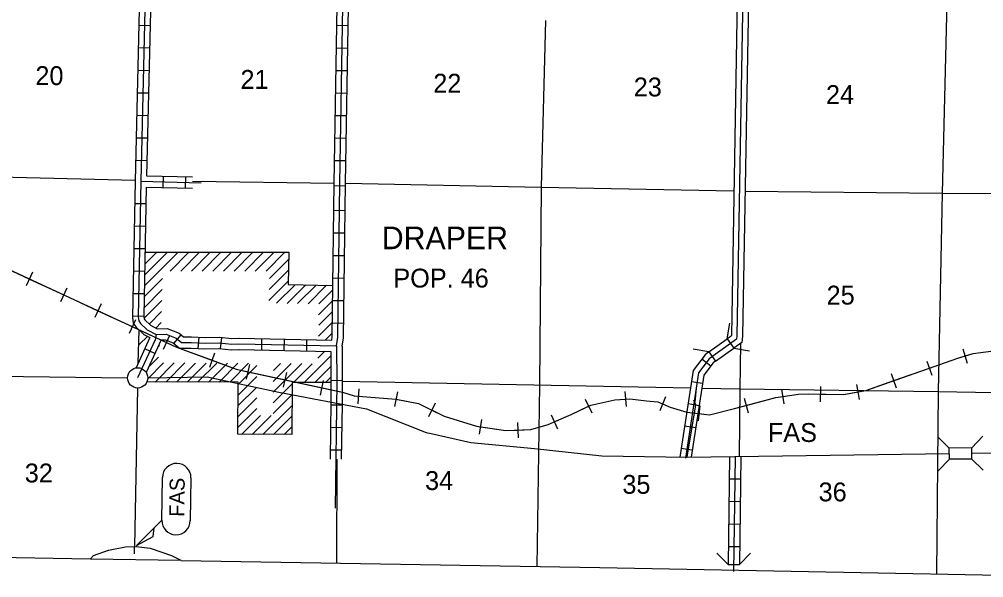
# Model space of a CAD drawing. Extents: x 844681 to 1379780, y 15803231 to 16250611.
# Drawn here: x 1229886 to 1255433, y 15954225 to 15969013 of the extents above; entities that cross this region are included whole.
import ezdxf

# ---------------------------------------------------------------- set-up
doc = ezdxf.new("R2010")
doc.units = 0
for name, color, linetype in [('L10', 7, 'Continuous'), ('L13', 7, 'Continuous'), ('L14', 7, 'Continuous'), ('L15', 7, 'Continuous'), ('L16', 7, 'Continuous'), ('L18', 7, 'Continuous'), ('L21', 7, 'Continuous'), ('L3', 7, 'Continuous'), ('L4', 7, 'Continuous'), ('L8', 7, 'Continuous'), ('L9', 7, 'Continuous')]:
    doc.layers.add(name, color=color, linetype=linetype)

msp = doc.modelspace()

# ---------------------------------------------------------------- linework, layer by layer
at = {"layer": 'L10'}
for points in [[(1248902, 15969541), (1248748, 15960639), (1248746, 15960621)], [(1249202, 15969535), (1249047, 15960620), (1249029, 15960455)], [(1248746, 15960621), (1248639, 15960550)], [(1249029, 15960455), (1248812, 15960307)]]:
    msp.add_lwpolyline(points, dxfattribs=at)
at = {"layer": 'L13'}
for p, q in [((1234478, 15964730), (1238226, 15964676)), ((1238445, 15959428), (1247666, 15959252)), ((1243663, 15959328), (1243592, 15954521)), ((1238294, 15957361), (1238286, 15954613))]:
    msp.add_line(p, q, dxfattribs=at)
for points in [[(1254460, 15969468), (1254337, 15964411), (1254226, 15959152), (1254186, 15954324)], [(1243827, 15968978), (1243707, 15964564), (1243663, 15959328)], [(1222948, 15964971), (1227912, 15964874), (1232954, 15964754)], [(1238526, 15964672), (1243707, 15964564), (1248814, 15964467)], [(1249114, 15964462), (1254337, 15964411), (1259232, 15964381)], [(1248991, 15960427), (1248970, 15959227), (1248955, 15957438)], [(1247968, 15959246), (1248970, 15959227), (1254226, 15959152), (1259166, 15959072)]]:
    msp.add_lwpolyline(points, dxfattribs=at)
at = {"layer": 'L15'}
for p, q in [((1230240, 15962316), (1230071, 15961953)), ((1231147, 15961896), (1230979, 15961533)), ((1232054, 15961476), (1231886, 15961113)), ((1232961, 15961055), (1232793, 15960692)), ((1233869, 15960635), (1233700, 15960272)), ((1235061, 15960170), (1234922, 15959794)), ((1254880, 15960289), (1254999, 15959907)), ((1253928, 15959963), (1254060, 15959586)), ((1235985, 15959874), (1235900, 15959483)), ((1236962, 15959662), (1236877, 15959271)), ((1237939, 15959450), (1237854, 15959059)), ((1252984, 15959632), (1253116, 15959255)), ((1238883, 15959229), (1238854, 15958830)), ((1239905, 15959151), (1239826, 15958759)), ((1245930, 15959154), (1245958, 15958755)), ((1250079, 15959220), (1250139, 15958825)), ((1251107, 15959286), (1251101, 15958886)), ((1252062, 15959342), (1252134, 15958948)), ((1244880, 15958951), (1245051, 15958589)), ((1247006, 15959012), (1246852, 15958642)), ((1249087, 15958979), (1249190, 15958592)), ((1240902, 15958844), (1240726, 15958485)), ((1247913, 15958772), (1247867, 15958375)), ((1242129, 15958418), (1242070, 15958023)), ((1243976, 15958534), (1244139, 15958169)), ((1243083, 15958333), (1243100, 15957933))]:
    msp.add_line(p, q, dxfattribs=at)
for points in [[(1216761, 15957274), (1217709, 15958142), (1218251, 15958521), (1218604, 15958847), (1219227, 15959145), (1220148, 15960310), (1222079, 15963239), (1222514, 15963713), (1223594, 15964308), (1224120, 15964355), (1224827, 15964315), (1225557, 15964125), (1226463, 15963605), (1228985, 15962677), (1234054, 15960328)], [(1229248, 15962555), (1230155, 15962135)], [(1230155, 15962135), (1231063, 15961714)], [(1231063, 15961714), (1231970, 15961294)], [(1231970, 15961294), (1232877, 15960874)], [(1232877, 15960874), (1233785, 15960453)], [(1233785, 15960453), (1234054, 15960328)], [(1234054, 15960328), (1235633, 15959745), (1238446, 15959136), (1238753, 15959038), (1239859, 15958956), (1240465, 15958835), (1241142, 15958504)], [(1234054, 15960328), (1234992, 15959982)], [(1248169, 15958542), (1248828, 15958703), (1249924, 15958995), (1250525, 15959086), (1250784, 15959091), (1251717, 15959076), (1252310, 15959184), (1254748, 15960039), (1255158, 15960166), (1255826, 15960248)], [(1254940, 15960098), (1255158, 15960166), (1255826, 15960248)], [(1234992, 15959982), (1235633, 15959745), (1235942, 15959678)], [(1253994, 15959774), (1254748, 15960039), (1254940, 15960098)], [(1235942, 15959678), (1236920, 15959467)], [(1253050, 15959443), (1253994, 15959774)], [(1236920, 15959467), (1237897, 15959255)], [(1252098, 15959145), (1252310, 15959184), (1253050, 15959443)], [(1237897, 15959255), (1238446, 15959136), (1238753, 15959038), (1238868, 15959029)], [(1251104, 15959086), (1251717, 15959076), (1252098, 15959145)], [(1238868, 15959029), (1239859, 15958956), (1239866, 15958955)], [(1239866, 15958955), (1240465, 15958835), (1240814, 15958664)], [(1241142, 15958504), (1241995, 15958236), (1242776, 15958120), (1243435, 15958147), (1243896, 15958279), (1244502, 15958550), (1245024, 15958797), (1245662, 15958935), (1246055, 15958962), (1246502, 15958908), (1246800, 15958880), (1247126, 15958745), (1247573, 15958609), (1248169, 15958542)], [(1244966, 15958770), (1245024, 15958797), (1245662, 15958935), (1245944, 15958954)], [(1245944, 15958954), (1246055, 15958962), (1246502, 15958908), (1246800, 15958880), (1246929, 15958827)], [(1249139, 15958785), (1249924, 15958995), (1250109, 15959023)], [(1250109, 15959023), (1250525, 15959086), (1250784, 15959091), (1251104, 15959086)], [(1240814, 15958664), (1241142, 15958504)], [(1244057, 15958352), (1244502, 15958550), (1244966, 15958770)], [(1246929, 15958827), (1247126, 15958745), (1247573, 15958609), (1247890, 15958573)], [(1248169, 15958542), (1248828, 15958703), (1249139, 15958785)], [(1241142, 15958504), (1241995, 15958236), (1242100, 15958220)], [(1247890, 15958573), (1248169, 15958542)], [(1242100, 15958220), (1242776, 15958120), (1243092, 15958133)], [(1243092, 15958133), (1243435, 15958147), (1243896, 15958279), (1244057, 15958352)]]:
    msp.add_lwpolyline(points, dxfattribs=at)
at = {"layer": 'L16'}
for p, q in [((1233201, 15961950), (1234096, 15962846)), ((1233206, 15962239), (1233814, 15962846)), ((1233212, 15962527), (1233531, 15962846)), ((1233217, 15962815), (1233249, 15962847)), ((1233227, 15962847), (1237028, 15962842)), ((1233880, 15962346), (1234379, 15962845)), ((1234162, 15962346), (1234661, 15962845)), ((1234444, 15962345), (1234944, 15962845)), ((1234727, 15962345), (1235226, 15962844)), ((1235009, 15962345), (1235509, 15962844)), ((1235292, 15962344), (1235791, 15962844)), ((1235574, 15962344), (1236074, 15962843)), ((1235857, 15962344), (1236356, 15962843)), ((1236139, 15962343), (1236639, 15962843)), ((1236422, 15962343), (1236921, 15962842)), ((1237028, 15962842), (1237007, 15961989)), ((1236511, 15962149), (1237024, 15962662)), ((1236504, 15961859), (1237017, 15962372)), ((1233196, 15961662), (1233678, 15962144)), ((1236497, 15961570), (1237010, 15962082)), ((1236704, 15961494), (1237195, 15961985)), ((1236982, 15961489), (1237473, 15961980)), ((1237007, 15961989), (1238193, 15961966)), ((1237260, 15961484), (1237751, 15961975)), ((1237537, 15961479), (1238028, 15961969)), ((1233190, 15961374), (1233671, 15961854)), ((1237819, 15961478), (1238191, 15961850)), ((1233194, 15961095), (1233662, 15961563)), ((1237814, 15961189), (1238188, 15961564)), ((1233325, 15960943), (1233654, 15961272)), ((1237822, 15960915), (1238185, 15961277)), ((1233502, 15960837), (1233646, 15960981)), ((1237814, 15960624), (1238181, 15960991)), ((1233034, 15959905), (1233063, 15960781)), ((1237995, 15960522), (1238178, 15960705)), ((1233065, 15960400), (1233279, 15960614)), ((1233557, 15960327), (1233603, 15960373)), ((1237798, 15960042), (1237978, 15960222)), ((1233289, 15959492), (1233710, 15959914)), ((1233319, 15959806), (1233576, 15960063)), ((1233494, 15959415), (1233991, 15959912)), ((1233775, 15959413), (1234273, 15959911)), ((1234057, 15959412), (1234554, 15959909)), ((1234338, 15959410), (1234835, 15959908)), ((1237432, 15959394), (1238140, 15960102)), ((1234619, 15959409), (1235117, 15959906)), ((1234901, 15959407), (1235398, 15959905)), ((1235182, 15959406), (1235679, 15959903)), ((1235463, 15959404), (1235961, 15959902)), ((1235680, 15959339), (1236183, 15959841)), ((1236613, 15959139), (1237367, 15959894)), ((1236614, 15959424), (1237086, 15959896)), ((1236616, 15959708), (1236804, 15959897)), ((1237151, 15959395), (1237648, 15959892)), ((1237714, 15959392), (1238142, 15959821)), ((1235681, 15959403), (1233270, 15959416)), ((1235673, 15958023), (1235681, 15959403)), ((1235679, 15959054), (1236182, 15959557)), ((1237995, 15959391), (1238144, 15959540)), ((1235679, 15958772), (1236172, 15959265)), ((1236611, 15958855), (1237114, 15959358)), ((1237114, 15959395), (1237106, 15958015)), ((1238145, 15959390), (1237114, 15959395)), ((1235675, 15958485), (1236178, 15958988)), ((1236609, 15958571), (1237112, 15959073)), ((1235674, 15958201), (1236177, 15958704)), ((1236341, 15958019), (1237111, 15958789)), ((1235778, 15958022), (1236275, 15958519)), ((1236059, 15958021), (1236557, 15958518)), ((1236622, 15958017), (1237109, 15958505)), ((1236903, 15958016), (1237107, 15958220)), ((1237106, 15958015), (1235673, 15958023))]:
    msp.add_line(p, q, dxfattribs=at)
msp.add_circle((1233022, 15959516), 268, dxfattribs=at)
at = {"layer": 'L18'}
for p, q in [((1248639, 15960550), (1248709, 15960966)), ((1248153, 15960204), (1248639, 15960550)), ((1248639, 15960550), (1248812, 15960307)), ((1248153, 15960204), (1247737, 15960274)), ((1248153, 15960204), (1248326, 15959961)), ((1248326, 15959961), (1248812, 15960307)), ((1248812, 15960307), (1249228, 15960237)), ((1254520, 15957658), (1254217, 15957952)), ((1255116, 15957666), (1255410, 15957969)), ((1255116, 15957666), (1254520, 15957658)), ((1254524, 15957360), (1254520, 15957658)), ((1255120, 15957368), (1255116, 15957666)), ((1254524, 15957360), (1254230, 15957057)), ((1255120, 15957368), (1254524, 15957360)), ((1255120, 15957368), (1255423, 15957074)), ((1248663, 15954577), (1248365, 15954876)), ((1248961, 15954577), (1249260, 15954876)), ((1248663, 15954577), (1248961, 15954577))]:
    msp.add_line(p, q, dxfattribs=at)
at = {"layer": 'L21'}
for p, q in [((1233665, 15955744), (1233682, 15956880)), ((1234419, 15955733), (1234436, 15956869))]:
    msp.add_line(p, q, dxfattribs=at)
msp.add_lwpolyline([(1233662, 15955746), (1232989, 15955077), (1233436, 15955318), (1233461, 15955547)], dxfattribs=at)
for centre, start, end in [((1234056, 15956874), 359.1615, 179.1615), ((1234039, 15955741), 179.1615, 359.1615)]:
    msp.add_arc(centre, 378, start, end, dxfattribs=at)
at = {"layer": 'L3'}
for p, q in [((1222673, 15959653), (1232754, 15959520)), ((1221618, 15954914), (1231775, 15954722)), ((1232936, 15954854), (1232940, 15955051)), ((1231775, 15954722), (1234170, 15954685)), ((1234172, 15954684), (1245262, 15954492))]:
    msp.add_line(p, q, dxfattribs=at)
for points in [[(1233290, 15959521), (1234864, 15959548), (1236760, 15959138), (1239082, 15958701), (1240662, 15958071), (1240799, 15958041)], [(1240799, 15958041), (1241849, 15957807), (1243530, 15957650)], [(1243530, 15957650), (1245318, 15957450), (1247575, 15957418), (1254522, 15957516)], [(1255118, 15957524), (1257654, 15957560), (1259326, 15957381)], [(1231775, 15954722), (1231852, 15954811), (1232251, 15954956), (1232702, 15955046), (1232984, 15955051), (1233352, 15955010), (1233915, 15954810), (1234170, 15954685)], [(1245262, 15954492), (1262774, 15954162), (1264578, 15954189)]]:
    msp.add_lwpolyline(points, dxfattribs=at)
at = {"layer": 'L4'}
msp.add_line((1233017, 15959248), (1232940, 15955051), dxfattribs=at)
at = {"layer": 'L8'}
for p, q in [((1233375, 15969885), (1233257, 15964870)), ((1233350, 15968843), (1233052, 15968850)), ((1238599, 15968840), (1238300, 15968845)), ((1233336, 15968246), (1233038, 15968253)), ((1238588, 15968243), (1238290, 15968249)), ((1233322, 15967650), (1233024, 15967657)), ((1238578, 15967647), (1238279, 15967652)), ((1233308, 15967053), (1233009, 15967060)), ((1238567, 15967050), (1238269, 15967056)), ((1233294, 15966457), (1232995, 15966464)), ((1238556, 15966454), (1238258, 15966459)), ((1233280, 15965861), (1232981, 15965868)), ((1238546, 15965857), (1238248, 15965863)), ((1233265, 15965264), (1232967, 15965271)), ((1238535, 15965261), (1238237, 15965266)), ((1233257, 15964870), (1234478, 15964838)), ((1233696, 15964559), (1233704, 15964857)), ((1234292, 15964544), (1234300, 15964842)), ((1233251, 15964570), (1234478, 15964538)), ((1238524, 15964597), (1238226, 15964601)), ((1233241, 15964124), (1232943, 15964130)), ((1238516, 15963941), (1238218, 15963945)), ((1233230, 15963528), (1232932, 15963534)), ((1238509, 15963345), (1238211, 15963348)), ((1233219, 15962931), (1232920, 15962937)), ((1238502, 15962748), (1238203, 15962752)), ((1233207, 15962335), (1232909, 15962341)), ((1238494, 15962151), (1238196, 15962155)), ((1233196, 15961738), (1232898, 15961744)), ((1238487, 15961555), (1238189, 15961558)), ((1233185, 15961142), (1232887, 15961148)), ((1238480, 15960958), (1238182, 15960962)), ((1233646, 15960521), (1233250, 15959655)), ((1233979, 15960430), (1234173, 15960656)), ((1234629, 15960294), (1234648, 15960592)), ((1235220, 15960289), (1235248, 15960586)), ((1235709, 15960565), (1238162, 15960519)), ((1236305, 15960553), (1236299, 15960255)), ((1236902, 15960542), (1236896, 15960244)), ((1237498, 15960531), (1237492, 15960233)), ((1233479, 15960158), (1233208, 15960282)), ((1235703, 15960265), (1238140, 15960219)), ((1238140, 15960219), (1238138, 15958879)), ((1238439, 15960355), (1238437, 15958822)), ((1248201, 15959829), (1247963, 15960008)), ((1238136, 15959451), (1238435, 15959453)), ((1247987, 15959370), (1247692, 15959416)), ((1238138, 15958879), (1238117, 15957363)), ((1238138, 15958805), (1238436, 15958801)), ((1238437, 15958822), (1238417, 15957360)), ((1247896, 15958780), (1247601, 15958826)), ((1238130, 15958209), (1238428, 15958204)), ((1247805, 15958191), (1247510, 15958236)), ((1238122, 15957612), (1238420, 15957608)), ((1247713, 15957601), (1247419, 15957647)), ((1248700, 15957432), (1248663, 15954577)), ((1249000, 15957427), (1248961, 15954577)), ((1248990, 15956831), (1248692, 15956835)), ((1248982, 15956234), (1248683, 15956239)), ((1248973, 15955638), (1248675, 15955642)), ((1248964, 15955041), (1248666, 15955045))]:
    msp.add_line(p, q, dxfattribs=at)
for points in [[(1233079, 15970043), (1232954, 15964727)], [(1233229, 15970039), (1233103, 15964724)], [(1238376, 15964667), (1238459, 15969357), (1238536, 15969897)], [(1238226, 15964670), (1238309, 15969369), (1238363, 15969752)], [(1238526, 15964664), (1238608, 15969345), (1238665, 15969746)], [(1232953, 15964727), (1232885, 15961124), (1232907, 15960967), (1232985, 15960859), (1233182, 15960663), (1233341, 15960583), (1233339, 15960570), (1232978, 15959780)], [(1233103, 15964724), (1233036, 15961133), (1233050, 15961024), (1233099, 15960956), (1233271, 15960787), (1233510, 15960665), (1233482, 15960524), (1233022, 15959516)], [(1233103, 15964724), (1234706, 15964682)], [(1233251, 15964570), (1233186, 15961141), (1233194, 15961081), (1233213, 15961054), (1233359, 15960910), (1233543, 15960817)], [(1238162, 15960519), (1238176, 15960604), (1238226, 15964669)], [(1238289, 15960367), (1238326, 15960591), (1238376, 15964667)], [(1238439, 15960355), (1238476, 15960578), (1238526, 15964665)], [(1233510, 15960665), (1233777, 15960677), (1234042, 15960572), (1234181, 15960453), (1234440, 15960456), (1234806, 15960432), (1235181, 15960442), (1235514, 15960411), (1235706, 15960415)], [(1233543, 15960817), (1233803, 15960828), (1234120, 15960702), (1234236, 15960603), (1234444, 15960606), (1234809, 15960583), (1235186, 15960592), (1235519, 15960561), (1235702, 15960565)], [(1233646, 15960521), (1233752, 15960526), (1233963, 15960442), (1234127, 15960302), (1234436, 15960306), (1234803, 15960282), (1235176, 15960292), (1235509, 15960261), (1235709, 15960265)], [(1235706, 15960415), (1238289, 15960367)], [(1238289, 15960367), (1238295, 15959400)], [(1248153, 15960204), (1248051, 15960126), (1247737, 15959709), (1247383, 15957421)], [(1248082, 15959919), (1247879, 15959649), (1247530, 15957393)], [(1248335, 15959967), (1248266, 15959913), (1248022, 15959589), (1247686, 15957420)], [(1238295, 15959400), (1238250, 15956069)], [(1247575, 15957418), (1247812, 15958801), (1247751, 15958924)], [(1248850, 15957429), (1248806, 15954388)]]:
    msp.add_lwpolyline(points, dxfattribs=at)
at = {"layer": 'L9'}
for points in [[(1249055, 15969686), (1248897, 15960629), (1248888, 15960538)], [(1248888, 15960538), (1248157, 15960017), (1247879, 15959649), (1247817, 15959247), (1247783, 15958873)]]:
    msp.add_lwpolyline(points, dxfattribs=at)

# ---------------------------------------------------------------- texts
at = {"layer": 'L14'}
for s, p in [('20', (1230313, 15967270)), ('21', (1235745, 15967170)), ('22', (1240853, 15967070)), ('23', (1246163, 15966970)), ('24', (1251256, 15966769)), ('25', (1251272, 15961458)), ('32', (1230032, 15956748)), ('34', (1240636, 15956547)), ('35', (1245862, 15956447)), ('36', (1251060, 15956247))]:
    msp.add_text(s, height=500, rotation=0, dxfattribs=at).set_placement(p)
at = {"layer": 'L16'}
for s, height, p in [('DRAPER', 600, (1239488, 15962924)), ('POP. 46', 500, (1239795, 15961909))]:
    msp.add_text(s, height=height, rotation=0, dxfattribs=at).set_placement(p)
at = {"layer": 'L21'}
for height, rotation, p in [(500, 359.8086, (1249716, 15957823)), (397.7, 89.1615, (1234255, 15955835))]:
    msp.add_text('FAS', height=height, rotation=rotation, dxfattribs=at).set_placement(p)

doc.saveas('drawing.dxf')
